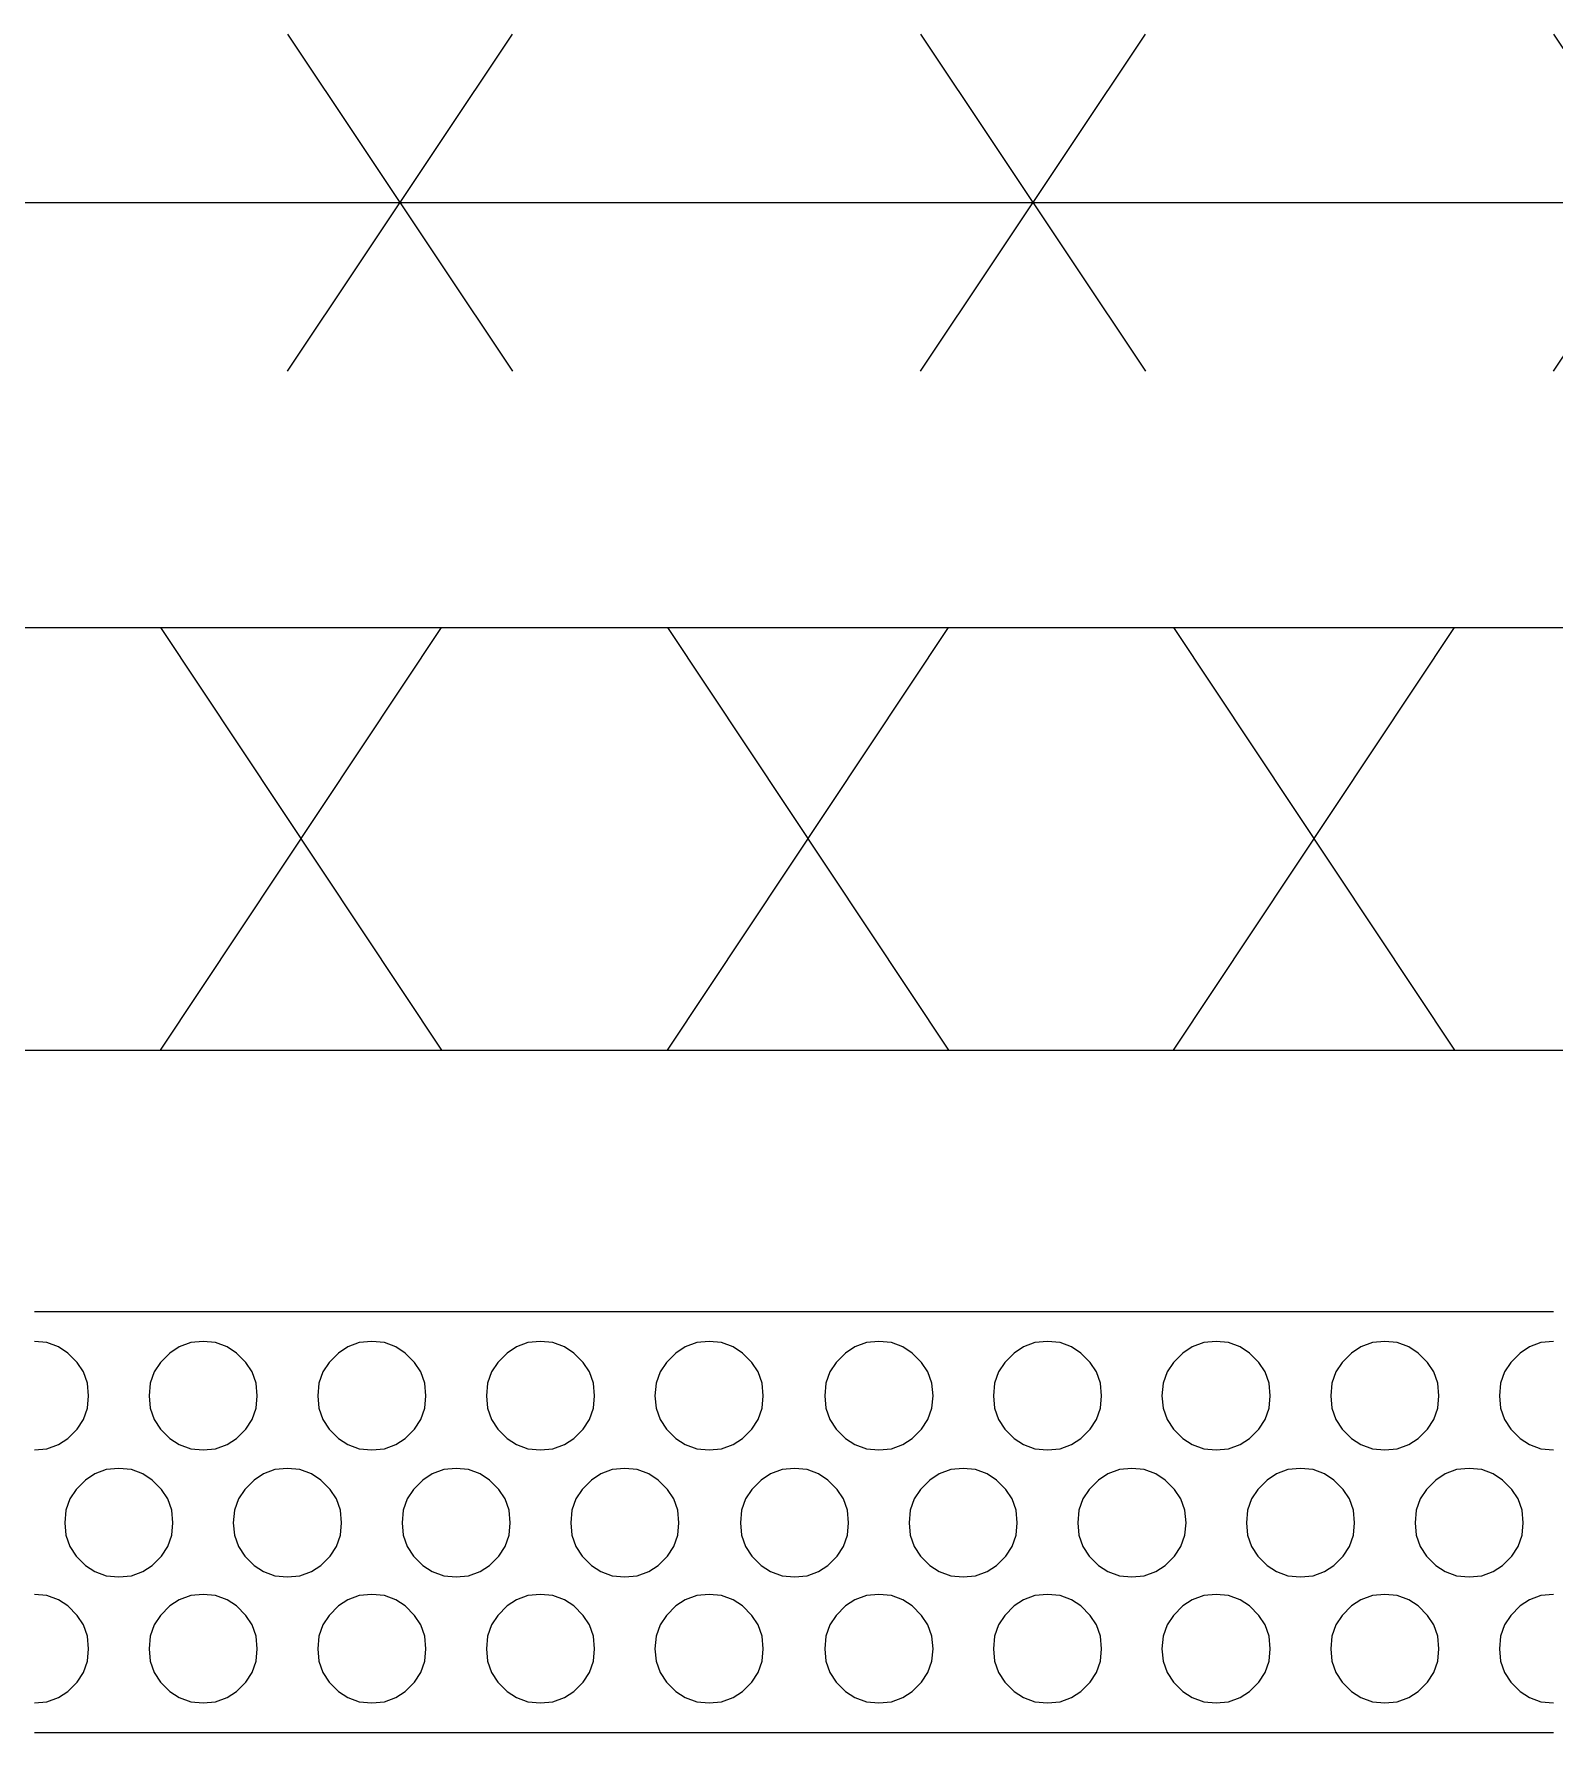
# Model space of a CAD drawing. Header units: inches. Extents: x 47316 to 59086, y 3141 to 11743.
# Drawn here: x 50331.76 to 50349.8, y 10110.04 to 10130.2 of the extents above; entities that cross this region are included whole.
import ezdxf

# ---------------------------------------------------------------- set-up
doc = ezdxf.new("R2010")
doc.units = ezdxf.units.IN
doc.header["$MEASUREMENT"] = 0

msp = doc.modelspace()

# ---------------------------------------------------------------- linework, layer by layer
at = {"color": 0, "lineweight": 15}
for p, q in [((50334.771, 10126.2), (50337.439, 10130.202)), ((50334.771, 10130.202), (50337.439, 10126.2)), ((50342.281, 10126.2), (50344.95, 10130.202)), ((50342.281, 10130.202), (50344.95, 10126.2)), ((50349.792, 10126.2), (50352.461, 10130.202)), ((50349.792, 10130.202), (50352.461, 10126.2)), ((50328.013, 10128.201), (50335.524, 10128.201)), ((50335.524, 10128.201), (50343.035, 10128.201)), ((50343.035, 10128.201), (50350.546, 10128.201)), ((50329.755, 10123.161), (50331.769, 10123.161)), ((50331.769, 10123.161), (50333.77, 10123.161)), ((50333.264, 10118.146), (50336.599, 10123.161)), ((50333.264, 10123.161), (50336.599, 10118.146)), ((50333.77, 10123.161), (50335.771, 10123.161)), ((50335.771, 10123.161), (50337.773, 10123.161)), ((50337.773, 10123.161), (50339.774, 10123.161)), ((50339.28, 10118.146), (50342.615, 10123.161)), ((50339.28, 10123.161), (50342.615, 10118.146)), ((50339.774, 10123.161), (50341.775, 10123.161)), ((50341.775, 10123.161), (50343.789, 10123.161)), ((50343.789, 10123.161), (50345.79, 10123.161)), ((50345.283, 10118.146), (50348.619, 10123.161)), ((50345.283, 10123.161), (50348.619, 10118.146)), ((50345.79, 10123.161), (50347.791, 10123.161)), ((50347.791, 10123.161), (50349.792, 10123.161)), ((50349.792, 10123.161), (50351.794, 10123.161)), ((50329.755, 10118.146), (50331.769, 10118.146)), ((50331.769, 10118.146), (50333.77, 10118.146)), ((50333.77, 10118.146), (50335.771, 10118.146)), ((50335.771, 10118.146), (50337.773, 10118.146)), ((50337.773, 10118.146), (50339.774, 10118.146)), ((50339.774, 10118.146), (50341.775, 10118.146)), ((50341.775, 10118.146), (50343.789, 10118.146)), ((50343.789, 10118.146), (50345.79, 10118.146)), ((50345.79, 10118.146), (50347.791, 10118.146)), ((50347.791, 10118.146), (50349.792, 10118.146)), ((50349.792, 10118.146), (50351.794, 10118.146)), ((50331.769, 10115.045), (50332.769, 10115.045)), ((50332.769, 10115.045), (50333.77, 10115.045)), ((50333.77, 10115.045), (50334.771, 10115.045)), ((50334.771, 10115.045), (50335.771, 10115.045)), ((50335.771, 10115.045), (50336.772, 10115.045)), ((50336.772, 10115.045), (50337.773, 10115.045)), ((50337.773, 10115.045), (50338.773, 10115.045)), ((50338.773, 10115.045), (50339.774, 10115.045)), ((50339.774, 10115.045), (50340.787, 10115.045)), ((50340.787, 10115.045), (50341.787, 10115.045)), ((50341.787, 10115.045), (50342.788, 10115.045)), ((50342.788, 10115.045), (50343.789, 10115.045)), ((50343.789, 10115.045), (50344.789, 10115.045)), ((50344.789, 10115.045), (50345.79, 10115.045)), ((50345.79, 10115.045), (50346.79, 10115.045)), ((50346.79, 10115.045), (50347.791, 10115.045)), ((50347.791, 10115.045), (50348.792, 10115.045)), ((50348.792, 10115.045), (50349.792, 10115.045)), ((50331.917, 10114.674), (50331.769, 10114.687)), ((50332.053, 10114.625), (50331.917, 10114.674)), ((50332.164, 10114.551), (50332.053, 10114.625)), ((50333.486, 10114.625), (50333.375, 10114.551)), ((50333.622, 10114.674), (50333.486, 10114.625)), ((50333.77, 10114.687), (50333.622, 10114.674)), ((50333.918, 10114.674), (50333.77, 10114.687)), ((50334.054, 10114.625), (50333.918, 10114.674)), ((50334.165, 10114.551), (50334.054, 10114.625)), ((50335.487, 10114.625), (50335.376, 10114.551)), ((50335.623, 10114.674), (50335.487, 10114.625)), ((50335.771, 10114.687), (50335.623, 10114.674)), ((50335.92, 10114.674), (50335.771, 10114.687)), ((50336.055, 10114.625), (50335.92, 10114.674)), ((50336.167, 10114.551), (50336.055, 10114.625)), ((50337.488, 10114.625), (50337.377, 10114.551)), ((50337.624, 10114.674), (50337.488, 10114.625)), ((50337.773, 10114.687), (50337.624, 10114.674)), ((50337.921, 10114.674), (50337.773, 10114.687)), ((50338.057, 10114.625), (50337.921, 10114.674)), ((50338.168, 10114.551), (50338.057, 10114.625)), ((50339.49, 10114.625), (50339.378, 10114.551)), ((50339.626, 10114.674), (50339.49, 10114.625)), ((50339.774, 10114.687), (50339.626, 10114.674)), ((50339.922, 10114.674), (50339.774, 10114.687)), ((50340.058, 10114.625), (50339.922, 10114.674)), ((50340.169, 10114.551), (50340.058, 10114.625)), ((50341.503, 10114.625), (50341.392, 10114.551)), ((50341.639, 10114.674), (50341.503, 10114.625)), ((50341.787, 10114.687), (50341.639, 10114.674)), ((50341.936, 10114.674), (50341.787, 10114.687)), ((50342.071, 10114.625), (50341.936, 10114.674)), ((50342.183, 10114.551), (50342.071, 10114.625)), ((50343.504, 10114.625), (50343.393, 10114.551)), ((50343.64, 10114.674), (50343.504, 10114.625)), ((50343.789, 10114.687), (50343.64, 10114.674)), ((50343.937, 10114.674), (50343.789, 10114.687)), ((50344.073, 10114.625), (50343.937, 10114.674)), ((50344.184, 10114.551), (50344.073, 10114.625)), ((50345.506, 10114.625), (50345.395, 10114.551)), ((50345.642, 10114.674), (50345.506, 10114.625)), ((50345.79, 10114.687), (50345.642, 10114.674)), ((50345.938, 10114.674), (50345.79, 10114.687)), ((50346.074, 10114.625), (50345.938, 10114.674)), ((50346.185, 10114.551), (50346.074, 10114.625)), ((50347.507, 10114.625), (50347.396, 10114.551)), ((50347.643, 10114.674), (50347.507, 10114.625)), ((50347.791, 10114.687), (50347.643, 10114.674)), ((50347.939, 10114.674), (50347.791, 10114.687)), ((50348.075, 10114.625), (50347.939, 10114.674)), ((50348.186, 10114.551), (50348.075, 10114.625)), ((50349.508, 10114.625), (50349.397, 10114.551)), ((50349.644, 10114.674), (50349.508, 10114.625)), ((50349.792, 10114.687), (50349.644, 10114.674)), ((50332.275, 10114.44), (50332.164, 10114.551)), ((50332.349, 10114.328), (50332.275, 10114.44)), ((50333.264, 10114.44), (50333.189, 10114.328)), ((50333.375, 10114.551), (50333.264, 10114.44)), ((50334.277, 10114.44), (50334.165, 10114.551)), ((50334.351, 10114.328), (50334.277, 10114.44)), ((50335.265, 10114.44), (50335.191, 10114.328)), ((50335.376, 10114.551), (50335.265, 10114.44)), ((50336.278, 10114.44), (50336.167, 10114.551)), ((50336.352, 10114.328), (50336.278, 10114.44)), ((50337.266, 10114.44), (50337.192, 10114.328)), ((50337.377, 10114.551), (50337.266, 10114.44)), ((50338.279, 10114.44), (50338.168, 10114.551)), ((50338.353, 10114.328), (50338.279, 10114.44)), ((50339.267, 10114.44), (50339.193, 10114.328)), ((50339.378, 10114.551), (50339.267, 10114.44)), ((50340.28, 10114.44), (50340.169, 10114.551)), ((50340.354, 10114.328), (50340.28, 10114.44)), ((50341.281, 10114.44), (50341.207, 10114.328)), ((50341.392, 10114.551), (50341.281, 10114.44)), ((50342.294, 10114.44), (50342.183, 10114.551)), ((50342.368, 10114.328), (50342.294, 10114.44)), ((50343.282, 10114.44), (50343.208, 10114.328)), ((50343.393, 10114.551), (50343.282, 10114.44)), ((50344.295, 10114.44), (50344.184, 10114.551)), ((50344.369, 10114.328), (50344.295, 10114.44)), ((50345.283, 10114.44), (50345.209, 10114.328)), ((50345.395, 10114.551), (50345.283, 10114.44)), ((50346.296, 10114.44), (50346.185, 10114.551)), ((50346.37, 10114.328), (50346.296, 10114.44)), ((50347.285, 10114.44), (50347.21, 10114.328)), ((50347.396, 10114.551), (50347.285, 10114.44)), ((50348.298, 10114.44), (50348.186, 10114.551)), ((50348.372, 10114.328), (50348.298, 10114.44)), ((50349.286, 10114.44), (50349.212, 10114.328)), ((50349.397, 10114.551), (50349.286, 10114.44)), ((50332.399, 10114.192), (50332.349, 10114.328)), ((50332.411, 10114.044), (50332.399, 10114.192)), ((50333.14, 10114.192), (50333.128, 10114.044)), ((50333.189, 10114.328), (50333.14, 10114.192)), ((50334.4, 10114.192), (50334.351, 10114.328)), ((50334.412, 10114.044), (50334.4, 10114.192)), ((50335.141, 10114.192), (50335.129, 10114.044)), ((50335.191, 10114.328), (50335.141, 10114.192)), ((50336.401, 10114.192), (50336.352, 10114.328)), ((50336.414, 10114.044), (50336.401, 10114.192)), ((50337.143, 10114.192), (50337.13, 10114.044)), ((50337.192, 10114.328), (50337.143, 10114.192)), ((50338.403, 10114.192), (50338.353, 10114.328)), ((50338.415, 10114.044), (50338.403, 10114.192)), ((50339.144, 10114.192), (50339.131, 10114.044)), ((50339.193, 10114.328), (50339.144, 10114.192)), ((50340.404, 10114.192), (50340.354, 10114.328)), ((50340.416, 10114.044), (50340.404, 10114.192)), ((50341.157, 10114.192), (50341.145, 10114.044)), ((50341.207, 10114.328), (50341.157, 10114.192)), ((50342.417, 10114.192), (50342.368, 10114.328)), ((50342.43, 10114.044), (50342.417, 10114.192)), ((50343.159, 10114.192), (50343.146, 10114.044)), ((50343.208, 10114.328), (50343.159, 10114.192)), ((50344.419, 10114.192), (50344.369, 10114.328)), ((50344.431, 10114.044), (50344.419, 10114.192)), ((50345.16, 10114.192), (50345.147, 10114.044)), ((50345.209, 10114.328), (50345.16, 10114.192)), ((50346.42, 10114.192), (50346.37, 10114.328)), ((50346.432, 10114.044), (50346.42, 10114.192)), ((50347.161, 10114.192), (50347.149, 10114.044)), ((50347.21, 10114.328), (50347.161, 10114.192)), ((50348.421, 10114.192), (50348.372, 10114.328)), ((50348.433, 10114.044), (50348.421, 10114.192)), ((50349.162, 10114.192), (50349.15, 10114.044)), ((50349.212, 10114.328), (50349.162, 10114.192)), ((50332.399, 10113.896), (50332.411, 10114.044)), ((50333.128, 10114.044), (50333.14, 10113.896)), ((50334.4, 10113.896), (50334.412, 10114.044)), ((50335.129, 10114.044), (50335.141, 10113.896)), ((50336.401, 10113.896), (50336.414, 10114.044)), ((50337.13, 10114.044), (50337.143, 10113.896)), ((50338.403, 10113.896), (50338.415, 10114.044)), ((50339.131, 10114.044), (50339.144, 10113.896)), ((50340.404, 10113.896), (50340.416, 10114.044)), ((50341.145, 10114.044), (50341.157, 10113.896)), ((50342.417, 10113.896), (50342.43, 10114.044)), ((50343.146, 10114.044), (50343.159, 10113.896)), ((50344.419, 10113.896), (50344.431, 10114.044)), ((50345.147, 10114.044), (50345.16, 10113.896)), ((50346.42, 10113.896), (50346.432, 10114.044)), ((50347.149, 10114.044), (50347.161, 10113.896)), ((50348.421, 10113.896), (50348.433, 10114.044)), ((50349.15, 10114.044), (50349.162, 10113.896)), ((50332.275, 10113.649), (50332.349, 10113.76)), ((50332.349, 10113.76), (50332.399, 10113.896)), ((50333.14, 10113.896), (50333.189, 10113.76)), ((50333.189, 10113.76), (50333.264, 10113.649)), ((50334.277, 10113.649), (50334.351, 10113.76)), ((50334.351, 10113.76), (50334.4, 10113.896)), ((50335.141, 10113.896), (50335.191, 10113.76)), ((50335.191, 10113.76), (50335.265, 10113.649)), ((50336.278, 10113.649), (50336.352, 10113.76)), ((50336.352, 10113.76), (50336.401, 10113.896)), ((50337.143, 10113.896), (50337.192, 10113.76)), ((50337.192, 10113.76), (50337.266, 10113.649)), ((50338.279, 10113.649), (50338.353, 10113.76)), ((50338.353, 10113.76), (50338.403, 10113.896)), ((50339.144, 10113.896), (50339.193, 10113.76)), ((50339.193, 10113.76), (50339.267, 10113.649)), ((50340.28, 10113.649), (50340.354, 10113.76)), ((50340.354, 10113.76), (50340.404, 10113.896)), ((50341.157, 10113.896), (50341.207, 10113.76)), ((50341.207, 10113.76), (50341.281, 10113.649)), ((50342.294, 10113.649), (50342.368, 10113.76)), ((50342.368, 10113.76), (50342.417, 10113.896)), ((50343.159, 10113.896), (50343.208, 10113.76)), ((50343.208, 10113.76), (50343.282, 10113.649)), ((50344.295, 10113.649), (50344.369, 10113.76)), ((50344.369, 10113.76), (50344.419, 10113.896)), ((50345.16, 10113.896), (50345.209, 10113.76)), ((50345.209, 10113.76), (50345.283, 10113.649)), ((50346.296, 10113.649), (50346.37, 10113.76)), ((50346.37, 10113.76), (50346.42, 10113.896)), ((50347.161, 10113.896), (50347.21, 10113.76)), ((50347.21, 10113.76), (50347.285, 10113.649)), ((50348.298, 10113.649), (50348.372, 10113.76)), ((50348.372, 10113.76), (50348.421, 10113.896)), ((50349.162, 10113.896), (50349.212, 10113.76)), ((50349.212, 10113.76), (50349.286, 10113.649)), ((50332.164, 10113.538), (50332.275, 10113.649)), ((50333.264, 10113.649), (50333.375, 10113.538)), ((50334.165, 10113.538), (50334.277, 10113.649)), ((50335.265, 10113.649), (50335.376, 10113.538)), ((50336.167, 10113.538), (50336.278, 10113.649)), ((50337.266, 10113.649), (50337.377, 10113.538)), ((50338.168, 10113.538), (50338.279, 10113.649)), ((50339.267, 10113.649), (50339.378, 10113.538)), ((50340.169, 10113.538), (50340.28, 10113.649)), ((50341.281, 10113.649), (50341.392, 10113.538)), ((50342.183, 10113.538), (50342.294, 10113.649)), ((50343.282, 10113.649), (50343.393, 10113.538)), ((50344.184, 10113.538), (50344.295, 10113.649)), ((50345.283, 10113.649), (50345.395, 10113.538)), ((50346.185, 10113.538), (50346.296, 10113.649)), ((50347.285, 10113.649), (50347.396, 10113.538)), ((50348.186, 10113.538), (50348.298, 10113.649)), ((50349.286, 10113.649), (50349.397, 10113.538)), ((50331.769, 10113.402), (50331.917, 10113.414)), ((50331.917, 10113.414), (50332.053, 10113.464)), ((50332.053, 10113.464), (50332.164, 10113.538)), ((50333.375, 10113.538), (50333.486, 10113.464)), ((50333.486, 10113.464), (50333.622, 10113.414)), ((50333.622, 10113.414), (50333.77, 10113.402)), ((50333.77, 10113.402), (50333.918, 10113.414)), ((50333.918, 10113.414), (50334.054, 10113.464)), ((50334.054, 10113.464), (50334.165, 10113.538)), ((50335.376, 10113.538), (50335.487, 10113.464)), ((50335.487, 10113.464), (50335.623, 10113.414)), ((50335.623, 10113.414), (50335.771, 10113.402)), ((50335.771, 10113.402), (50335.92, 10113.414)), ((50335.92, 10113.414), (50336.055, 10113.464)), ((50336.055, 10113.464), (50336.167, 10113.538)), ((50337.377, 10113.538), (50337.488, 10113.464)), ((50337.488, 10113.464), (50337.624, 10113.414)), ((50337.624, 10113.414), (50337.773, 10113.402)), ((50337.773, 10113.402), (50337.921, 10113.414)), ((50337.921, 10113.414), (50338.057, 10113.464)), ((50338.057, 10113.464), (50338.168, 10113.538)), ((50339.378, 10113.538), (50339.49, 10113.464)), ((50339.49, 10113.464), (50339.626, 10113.414)), ((50339.626, 10113.414), (50339.774, 10113.402)), ((50339.774, 10113.402), (50339.922, 10113.414)), ((50339.922, 10113.414), (50340.058, 10113.464)), ((50340.058, 10113.464), (50340.169, 10113.538)), ((50341.392, 10113.538), (50341.503, 10113.464)), ((50341.503, 10113.464), (50341.639, 10113.414)), ((50341.639, 10113.414), (50341.787, 10113.402)), ((50341.787, 10113.402), (50341.936, 10113.414)), ((50341.936, 10113.414), (50342.071, 10113.464)), ((50342.071, 10113.464), (50342.183, 10113.538)), ((50343.393, 10113.538), (50343.504, 10113.464)), ((50343.504, 10113.464), (50343.64, 10113.414)), ((50343.64, 10113.414), (50343.789, 10113.402)), ((50343.789, 10113.402), (50343.937, 10113.414)), ((50343.937, 10113.414), (50344.073, 10113.464)), ((50344.073, 10113.464), (50344.184, 10113.538)), ((50345.395, 10113.538), (50345.506, 10113.464)), ((50345.506, 10113.464), (50345.642, 10113.414)), ((50345.642, 10113.414), (50345.79, 10113.402)), ((50345.79, 10113.402), (50345.938, 10113.414)), ((50345.938, 10113.414), (50346.074, 10113.464)), ((50346.074, 10113.464), (50346.185, 10113.538)), ((50347.396, 10113.538), (50347.507, 10113.464)), ((50347.507, 10113.464), (50347.643, 10113.414)), ((50347.643, 10113.414), (50347.791, 10113.402)), ((50347.791, 10113.402), (50347.939, 10113.414)), ((50347.939, 10113.414), (50348.075, 10113.464)), ((50348.075, 10113.464), (50348.186, 10113.538)), ((50349.397, 10113.538), (50349.508, 10113.464)), ((50349.508, 10113.464), (50349.644, 10113.414)), ((50349.644, 10113.414), (50349.792, 10113.402)), ((50332.621, 10113.167), (50332.485, 10113.118)), ((50332.769, 10113.179), (50332.621, 10113.167)), ((50332.918, 10113.167), (50332.769, 10113.179)), ((50333.054, 10113.118), (50332.918, 10113.167)), ((50334.622, 10113.167), (50334.487, 10113.118)), ((50334.771, 10113.179), (50334.622, 10113.167)), ((50334.919, 10113.167), (50334.771, 10113.179)), ((50335.055, 10113.118), (50334.919, 10113.167)), ((50336.624, 10113.167), (50336.488, 10113.118)), ((50336.772, 10113.179), (50336.624, 10113.167)), ((50336.92, 10113.167), (50336.772, 10113.179)), ((50337.056, 10113.118), (50336.92, 10113.167)), ((50338.625, 10113.167), (50338.489, 10113.118)), ((50338.773, 10113.179), (50338.625, 10113.167)), ((50338.921, 10113.167), (50338.773, 10113.179)), ((50339.057, 10113.118), (50338.921, 10113.167)), ((50340.639, 10113.167), (50340.503, 10113.118)), ((50340.787, 10113.179), (50340.639, 10113.167)), ((50340.935, 10113.167), (50340.787, 10113.179)), ((50341.071, 10113.118), (50340.935, 10113.167)), ((50342.64, 10113.167), (50342.504, 10113.118)), ((50342.788, 10113.179), (50342.64, 10113.167)), ((50342.936, 10113.167), (50342.788, 10113.179)), ((50343.072, 10113.118), (50342.936, 10113.167)), ((50344.641, 10113.167), (50344.505, 10113.118)), ((50344.789, 10113.179), (50344.641, 10113.167)), ((50344.937, 10113.167), (50344.789, 10113.179)), ((50345.073, 10113.118), (50344.937, 10113.167)), ((50346.642, 10113.167), (50346.506, 10113.118)), ((50346.79, 10113.179), (50346.642, 10113.167)), ((50346.939, 10113.167), (50346.79, 10113.179)), ((50347.075, 10113.118), (50346.939, 10113.167)), ((50348.643, 10113.167), (50348.508, 10113.118)), ((50348.792, 10113.179), (50348.643, 10113.167)), ((50348.94, 10113.167), (50348.792, 10113.179)), ((50349.076, 10113.118), (50348.94, 10113.167)), ((50332.374, 10113.044), (50332.263, 10112.932)), ((50332.485, 10113.118), (50332.374, 10113.044)), ((50333.165, 10113.044), (50333.054, 10113.118)), ((50333.276, 10112.932), (50333.165, 10113.044)), ((50334.375, 10113.044), (50334.264, 10112.932)), ((50334.487, 10113.118), (50334.375, 10113.044)), ((50335.166, 10113.044), (50335.055, 10113.118)), ((50335.277, 10112.932), (50335.166, 10113.044)), ((50336.377, 10113.044), (50336.265, 10112.932)), ((50336.488, 10113.118), (50336.377, 10113.044)), ((50337.167, 10113.044), (50337.056, 10113.118)), ((50337.278, 10112.932), (50337.167, 10113.044)), ((50338.378, 10113.044), (50338.267, 10112.932)), ((50338.489, 10113.118), (50338.378, 10113.044)), ((50339.168, 10113.044), (50339.057, 10113.118)), ((50339.28, 10112.932), (50339.168, 10113.044)), ((50340.391, 10113.044), (50340.28, 10112.932)), ((50340.503, 10113.118), (50340.391, 10113.044)), ((50341.182, 10113.044), (50341.071, 10113.118)), ((50341.293, 10112.932), (50341.182, 10113.044)), ((50342.393, 10113.044), (50342.281, 10112.932)), ((50342.504, 10113.118), (50342.393, 10113.044)), ((50343.183, 10113.044), (50343.072, 10113.118)), ((50343.294, 10112.932), (50343.183, 10113.044)), ((50344.394, 10113.044), (50344.283, 10112.932)), ((50344.505, 10113.118), (50344.394, 10113.044)), ((50345.185, 10113.044), (50345.073, 10113.118)), ((50345.296, 10112.932), (50345.185, 10113.044)), ((50346.395, 10113.044), (50346.284, 10112.932)), ((50346.506, 10113.118), (50346.395, 10113.044)), ((50347.186, 10113.044), (50347.075, 10113.118)), ((50347.297, 10112.932), (50347.186, 10113.044)), ((50348.396, 10113.044), (50348.285, 10112.932)), ((50348.508, 10113.118), (50348.396, 10113.044)), ((50349.187, 10113.044), (50349.076, 10113.118)), ((50349.298, 10112.932), (50349.187, 10113.044)), ((50332.189, 10112.821), (50332.139, 10112.685)), ((50332.263, 10112.932), (50332.189, 10112.821)), ((50333.35, 10112.821), (50333.276, 10112.932)), ((50333.399, 10112.685), (50333.35, 10112.821)), ((50334.19, 10112.821), (50334.141, 10112.685)), ((50334.264, 10112.932), (50334.19, 10112.821)), ((50335.351, 10112.821), (50335.277, 10112.932)), ((50335.401, 10112.685), (50335.351, 10112.821)), ((50336.191, 10112.821), (50336.142, 10112.685)), ((50336.265, 10112.932), (50336.191, 10112.821)), ((50337.353, 10112.821), (50337.278, 10112.932)), ((50337.402, 10112.685), (50337.353, 10112.821)), ((50338.193, 10112.821), (50338.143, 10112.685)), ((50338.267, 10112.932), (50338.193, 10112.821)), ((50339.354, 10112.821), (50339.28, 10112.932)), ((50339.403, 10112.685), (50339.354, 10112.821)), ((50340.206, 10112.821), (50340.157, 10112.685)), ((50340.28, 10112.932), (50340.206, 10112.821)), ((50341.367, 10112.821), (50341.293, 10112.932)), ((50341.417, 10112.685), (50341.367, 10112.821)), ((50342.207, 10112.821), (50342.158, 10112.685)), ((50342.281, 10112.932), (50342.207, 10112.821)), ((50343.369, 10112.821), (50343.294, 10112.932)), ((50343.418, 10112.685), (50343.369, 10112.821)), ((50344.209, 10112.821), (50344.159, 10112.685)), ((50344.283, 10112.932), (50344.209, 10112.821)), ((50345.37, 10112.821), (50345.296, 10112.932)), ((50345.419, 10112.685), (50345.37, 10112.821)), ((50346.21, 10112.821), (50346.16, 10112.685)), ((50346.284, 10112.932), (50346.21, 10112.821)), ((50347.371, 10112.821), (50347.297, 10112.932)), ((50347.42, 10112.685), (50347.371, 10112.821)), ((50348.211, 10112.821), (50348.162, 10112.685)), ((50348.285, 10112.932), (50348.211, 10112.821)), ((50349.372, 10112.821), (50349.298, 10112.932)), ((50349.422, 10112.685), (50349.372, 10112.821)), ((50332.139, 10112.685), (50332.127, 10112.537)), ((50333.412, 10112.537), (50333.399, 10112.685)), ((50334.141, 10112.685), (50334.128, 10112.537)), ((50335.413, 10112.537), (50335.401, 10112.685)), ((50336.142, 10112.685), (50336.13, 10112.537)), ((50337.414, 10112.537), (50337.402, 10112.685)), ((50338.143, 10112.685), (50338.131, 10112.537)), ((50339.416, 10112.537), (50339.403, 10112.685)), ((50340.157, 10112.685), (50340.144, 10112.537)), ((50341.429, 10112.537), (50341.417, 10112.685)), ((50342.158, 10112.685), (50342.146, 10112.537)), ((50343.43, 10112.537), (50343.418, 10112.685)), ((50344.159, 10112.685), (50344.147, 10112.537)), ((50345.432, 10112.537), (50345.419, 10112.685)), ((50346.16, 10112.685), (50346.148, 10112.537)), ((50347.433, 10112.537), (50347.42, 10112.685)), ((50348.162, 10112.685), (50348.149, 10112.537)), ((50349.434, 10112.537), (50349.422, 10112.685)), ((50332.127, 10112.537), (50332.139, 10112.389)), ((50332.139, 10112.389), (50332.189, 10112.253)), ((50333.35, 10112.253), (50333.399, 10112.389)), ((50333.399, 10112.389), (50333.412, 10112.537)), ((50334.128, 10112.537), (50334.141, 10112.389)), ((50334.141, 10112.389), (50334.19, 10112.253)), ((50335.351, 10112.253), (50335.401, 10112.389)), ((50335.401, 10112.389), (50335.413, 10112.537)), ((50336.13, 10112.537), (50336.142, 10112.389)), ((50336.142, 10112.389), (50336.191, 10112.253)), ((50337.353, 10112.253), (50337.402, 10112.389)), ((50337.402, 10112.389), (50337.414, 10112.537)), ((50338.131, 10112.537), (50338.143, 10112.389)), ((50338.143, 10112.389), (50338.193, 10112.253)), ((50339.354, 10112.253), (50339.403, 10112.389)), ((50339.403, 10112.389), (50339.416, 10112.537)), ((50340.144, 10112.537), (50340.157, 10112.389)), ((50340.157, 10112.389), (50340.206, 10112.253)), ((50341.367, 10112.253), (50341.417, 10112.389)), ((50341.417, 10112.389), (50341.429, 10112.537)), ((50342.146, 10112.537), (50342.158, 10112.389)), ((50342.158, 10112.389), (50342.207, 10112.253)), ((50343.369, 10112.253), (50343.418, 10112.389)), ((50343.418, 10112.389), (50343.43, 10112.537)), ((50344.147, 10112.537), (50344.159, 10112.389)), ((50344.159, 10112.389), (50344.209, 10112.253)), ((50345.37, 10112.253), (50345.419, 10112.389)), ((50345.419, 10112.389), (50345.432, 10112.537)), ((50346.148, 10112.537), (50346.16, 10112.389)), ((50346.16, 10112.389), (50346.21, 10112.253)), ((50347.371, 10112.253), (50347.42, 10112.389)), ((50347.42, 10112.389), (50347.433, 10112.537)), ((50348.149, 10112.537), (50348.162, 10112.389)), ((50348.162, 10112.389), (50348.211, 10112.253)), ((50349.372, 10112.253), (50349.422, 10112.389)), ((50349.422, 10112.389), (50349.434, 10112.537)), ((50332.189, 10112.253), (50332.263, 10112.142)), ((50332.263, 10112.142), (50332.374, 10112.031)), ((50333.165, 10112.031), (50333.276, 10112.142)), ((50333.276, 10112.142), (50333.35, 10112.253)), ((50334.19, 10112.253), (50334.264, 10112.142)), ((50334.264, 10112.142), (50334.375, 10112.031)), ((50335.166, 10112.031), (50335.277, 10112.142)), ((50335.277, 10112.142), (50335.351, 10112.253)), ((50336.191, 10112.253), (50336.265, 10112.142)), ((50336.265, 10112.142), (50336.377, 10112.031)), ((50337.167, 10112.031), (50337.278, 10112.142)), ((50337.278, 10112.142), (50337.353, 10112.253)), ((50338.193, 10112.253), (50338.267, 10112.142)), ((50338.267, 10112.142), (50338.378, 10112.031)), ((50339.168, 10112.031), (50339.28, 10112.142)), ((50339.28, 10112.142), (50339.354, 10112.253)), ((50340.206, 10112.253), (50340.28, 10112.142)), ((50340.28, 10112.142), (50340.391, 10112.031)), ((50341.182, 10112.031), (50341.293, 10112.142)), ((50341.293, 10112.142), (50341.367, 10112.253)), ((50342.207, 10112.253), (50342.281, 10112.142)), ((50342.281, 10112.142), (50342.393, 10112.031)), ((50343.183, 10112.031), (50343.294, 10112.142)), ((50343.294, 10112.142), (50343.369, 10112.253)), ((50344.209, 10112.253), (50344.283, 10112.142)), ((50344.283, 10112.142), (50344.394, 10112.031)), ((50345.185, 10112.031), (50345.296, 10112.142)), ((50345.296, 10112.142), (50345.37, 10112.253)), ((50346.21, 10112.253), (50346.284, 10112.142)), ((50346.284, 10112.142), (50346.395, 10112.031)), ((50347.186, 10112.031), (50347.297, 10112.142)), ((50347.297, 10112.142), (50347.371, 10112.253)), ((50348.211, 10112.253), (50348.285, 10112.142)), ((50348.285, 10112.142), (50348.396, 10112.031)), ((50349.187, 10112.031), (50349.298, 10112.142)), ((50349.298, 10112.142), (50349.372, 10112.253)), ((50332.374, 10112.031), (50332.485, 10111.957)), ((50332.485, 10111.957), (50332.621, 10111.907)), ((50332.918, 10111.907), (50333.054, 10111.957)), ((50333.054, 10111.957), (50333.165, 10112.031)), ((50334.375, 10112.031), (50334.487, 10111.957)), ((50334.487, 10111.957), (50334.622, 10111.907)), ((50334.919, 10111.907), (50335.055, 10111.957)), ((50335.055, 10111.957), (50335.166, 10112.031)), ((50336.377, 10112.031), (50336.488, 10111.957)), ((50336.488, 10111.957), (50336.624, 10111.907)), ((50336.92, 10111.907), (50337.056, 10111.957)), ((50337.056, 10111.957), (50337.167, 10112.031)), ((50338.378, 10112.031), (50338.489, 10111.957)), ((50338.489, 10111.957), (50338.625, 10111.907)), ((50338.921, 10111.907), (50339.057, 10111.957)), ((50339.057, 10111.957), (50339.168, 10112.031)), ((50340.391, 10112.031), (50340.503, 10111.957)), ((50340.503, 10111.957), (50340.639, 10111.907)), ((50340.935, 10111.907), (50341.071, 10111.957)), ((50341.071, 10111.957), (50341.182, 10112.031)), ((50342.393, 10112.031), (50342.504, 10111.957)), ((50342.504, 10111.957), (50342.64, 10111.907)), ((50342.936, 10111.907), (50343.072, 10111.957)), ((50343.072, 10111.957), (50343.183, 10112.031)), ((50344.394, 10112.031), (50344.505, 10111.957)), ((50344.505, 10111.957), (50344.641, 10111.907)), ((50344.937, 10111.907), (50345.073, 10111.957)), ((50345.073, 10111.957), (50345.185, 10112.031)), ((50346.395, 10112.031), (50346.506, 10111.957)), ((50346.506, 10111.957), (50346.642, 10111.907)), ((50346.939, 10111.907), (50347.075, 10111.957)), ((50347.075, 10111.957), (50347.186, 10112.031)), ((50348.396, 10112.031), (50348.508, 10111.957)), ((50348.508, 10111.957), (50348.643, 10111.907)), ((50348.94, 10111.907), (50349.076, 10111.957)), ((50349.076, 10111.957), (50349.187, 10112.031)), ((50332.621, 10111.907), (50332.769, 10111.895)), ((50332.769, 10111.895), (50332.918, 10111.907)), ((50334.622, 10111.907), (50334.771, 10111.895)), ((50334.771, 10111.895), (50334.919, 10111.907)), ((50336.624, 10111.907), (50336.772, 10111.895)), ((50336.772, 10111.895), (50336.92, 10111.907)), ((50338.625, 10111.907), (50338.773, 10111.895)), ((50338.773, 10111.895), (50338.921, 10111.907)), ((50340.639, 10111.907), (50340.787, 10111.895)), ((50340.787, 10111.895), (50340.935, 10111.907)), ((50342.64, 10111.907), (50342.788, 10111.895)), ((50342.788, 10111.895), (50342.936, 10111.907)), ((50344.641, 10111.907), (50344.789, 10111.895)), ((50344.789, 10111.895), (50344.937, 10111.907)), ((50346.642, 10111.907), (50346.79, 10111.895)), ((50346.79, 10111.895), (50346.939, 10111.907)), ((50348.643, 10111.907), (50348.792, 10111.895)), ((50348.792, 10111.895), (50348.94, 10111.907)), ((50331.917, 10111.672), (50331.769, 10111.685)), ((50332.053, 10111.623), (50331.917, 10111.672)), ((50332.164, 10111.549), (50332.053, 10111.623)), ((50332.275, 10111.438), (50332.164, 10111.549)), ((50333.375, 10111.549), (50333.264, 10111.438)), ((50333.486, 10111.623), (50333.375, 10111.549)), ((50333.622, 10111.672), (50333.486, 10111.623)), ((50333.77, 10111.685), (50333.622, 10111.672)), ((50333.918, 10111.672), (50333.77, 10111.685)), ((50334.054, 10111.623), (50333.918, 10111.672)), ((50334.165, 10111.549), (50334.054, 10111.623)), ((50334.277, 10111.438), (50334.165, 10111.549)), ((50335.376, 10111.549), (50335.265, 10111.438)), ((50335.487, 10111.623), (50335.376, 10111.549)), ((50335.623, 10111.672), (50335.487, 10111.623)), ((50335.771, 10111.685), (50335.623, 10111.672)), ((50335.92, 10111.672), (50335.771, 10111.685)), ((50336.055, 10111.623), (50335.92, 10111.672)), ((50336.167, 10111.549), (50336.055, 10111.623)), ((50336.278, 10111.438), (50336.167, 10111.549)), ((50337.377, 10111.549), (50337.266, 10111.438)), ((50337.488, 10111.623), (50337.377, 10111.549)), ((50337.624, 10111.672), (50337.488, 10111.623)), ((50337.773, 10111.685), (50337.624, 10111.672)), ((50337.921, 10111.672), (50337.773, 10111.685)), ((50338.057, 10111.623), (50337.921, 10111.672)), ((50338.168, 10111.549), (50338.057, 10111.623)), ((50338.279, 10111.438), (50338.168, 10111.549)), ((50339.378, 10111.549), (50339.267, 10111.438)), ((50339.49, 10111.623), (50339.378, 10111.549)), ((50339.626, 10111.672), (50339.49, 10111.623)), ((50339.774, 10111.685), (50339.626, 10111.672)), ((50339.922, 10111.672), (50339.774, 10111.685)), ((50340.058, 10111.623), (50339.922, 10111.672)), ((50340.169, 10111.549), (50340.058, 10111.623)), ((50340.28, 10111.438), (50340.169, 10111.549)), ((50341.392, 10111.549), (50341.281, 10111.438)), ((50341.503, 10111.623), (50341.392, 10111.549)), ((50341.639, 10111.672), (50341.503, 10111.623)), ((50341.787, 10111.685), (50341.639, 10111.672)), ((50341.936, 10111.672), (50341.787, 10111.685)), ((50342.071, 10111.623), (50341.936, 10111.672)), ((50342.183, 10111.549), (50342.071, 10111.623)), ((50342.294, 10111.438), (50342.183, 10111.549)), ((50343.393, 10111.549), (50343.282, 10111.438)), ((50343.504, 10111.623), (50343.393, 10111.549)), ((50343.64, 10111.672), (50343.504, 10111.623)), ((50343.789, 10111.685), (50343.64, 10111.672)), ((50343.937, 10111.672), (50343.789, 10111.685)), ((50344.073, 10111.623), (50343.937, 10111.672)), ((50344.184, 10111.549), (50344.073, 10111.623)), ((50344.295, 10111.438), (50344.184, 10111.549)), ((50345.395, 10111.549), (50345.283, 10111.438)), ((50345.506, 10111.623), (50345.395, 10111.549)), ((50345.642, 10111.672), (50345.506, 10111.623)), ((50345.79, 10111.685), (50345.642, 10111.672)), ((50345.938, 10111.672), (50345.79, 10111.685)), ((50346.074, 10111.623), (50345.938, 10111.672)), ((50346.185, 10111.549), (50346.074, 10111.623)), ((50346.296, 10111.438), (50346.185, 10111.549)), ((50347.396, 10111.549), (50347.285, 10111.438)), ((50347.507, 10111.623), (50347.396, 10111.549)), ((50347.643, 10111.672), (50347.507, 10111.623)), ((50347.791, 10111.685), (50347.643, 10111.672)), ((50347.939, 10111.672), (50347.791, 10111.685)), ((50348.075, 10111.623), (50347.939, 10111.672)), ((50348.186, 10111.549), (50348.075, 10111.623)), ((50348.298, 10111.438), (50348.186, 10111.549)), ((50349.397, 10111.549), (50349.286, 10111.438)), ((50349.508, 10111.623), (50349.397, 10111.549)), ((50349.644, 10111.672), (50349.508, 10111.623)), ((50349.792, 10111.685), (50349.644, 10111.672)), ((50332.349, 10111.326), (50332.275, 10111.438)), ((50333.264, 10111.438), (50333.189, 10111.326)), ((50334.351, 10111.326), (50334.277, 10111.438)), ((50335.265, 10111.438), (50335.191, 10111.326)), ((50336.352, 10111.326), (50336.278, 10111.438)), ((50337.266, 10111.438), (50337.192, 10111.326)), ((50338.353, 10111.326), (50338.279, 10111.438)), ((50339.267, 10111.438), (50339.193, 10111.326)), ((50340.354, 10111.326), (50340.28, 10111.438)), ((50341.281, 10111.438), (50341.207, 10111.326)), ((50342.368, 10111.326), (50342.294, 10111.438)), ((50343.282, 10111.438), (50343.208, 10111.326)), ((50344.369, 10111.326), (50344.295, 10111.438)), ((50345.283, 10111.438), (50345.209, 10111.326)), ((50346.37, 10111.326), (50346.296, 10111.438)), ((50347.285, 10111.438), (50347.21, 10111.326)), ((50348.372, 10111.326), (50348.298, 10111.438)), ((50349.286, 10111.438), (50349.212, 10111.326)), ((50332.399, 10111.191), (50332.349, 10111.326)), ((50332.411, 10111.042), (50332.399, 10111.191)), ((50333.14, 10111.191), (50333.128, 10111.042)), ((50333.189, 10111.326), (50333.14, 10111.191)), ((50334.4, 10111.191), (50334.351, 10111.326)), ((50334.412, 10111.042), (50334.4, 10111.191)), ((50335.141, 10111.191), (50335.129, 10111.042)), ((50335.191, 10111.326), (50335.141, 10111.191)), ((50336.401, 10111.191), (50336.352, 10111.326)), ((50336.414, 10111.042), (50336.401, 10111.191)), ((50337.143, 10111.191), (50337.13, 10111.042)), ((50337.192, 10111.326), (50337.143, 10111.191)), ((50338.403, 10111.191), (50338.353, 10111.326)), ((50338.415, 10111.042), (50338.403, 10111.191)), ((50339.144, 10111.191), (50339.131, 10111.042)), ((50339.193, 10111.326), (50339.144, 10111.191)), ((50340.404, 10111.191), (50340.354, 10111.326)), ((50340.416, 10111.042), (50340.404, 10111.191)), ((50341.157, 10111.191), (50341.145, 10111.042)), ((50341.207, 10111.326), (50341.157, 10111.191)), ((50342.417, 10111.191), (50342.368, 10111.326)), ((50342.43, 10111.042), (50342.417, 10111.191)), ((50343.159, 10111.191), (50343.146, 10111.042)), ((50343.208, 10111.326), (50343.159, 10111.191)), ((50344.419, 10111.191), (50344.369, 10111.326)), ((50344.431, 10111.042), (50344.419, 10111.191)), ((50345.16, 10111.191), (50345.147, 10111.042)), ((50345.209, 10111.326), (50345.16, 10111.191)), ((50346.42, 10111.191), (50346.37, 10111.326)), ((50346.432, 10111.042), (50346.42, 10111.191)), ((50347.161, 10111.191), (50347.149, 10111.042)), ((50347.21, 10111.326), (50347.161, 10111.191)), ((50348.421, 10111.191), (50348.372, 10111.326)), ((50348.433, 10111.042), (50348.421, 10111.191)), ((50349.162, 10111.191), (50349.15, 10111.042)), ((50349.212, 10111.326), (50349.162, 10111.191)), ((50332.399, 10110.894), (50332.411, 10111.042)), ((50333.128, 10111.042), (50333.14, 10110.894)), ((50334.4, 10110.894), (50334.412, 10111.042)), ((50335.129, 10111.042), (50335.141, 10110.894)), ((50336.401, 10110.894), (50336.414, 10111.042)), ((50337.13, 10111.042), (50337.143, 10110.894)), ((50338.403, 10110.894), (50338.415, 10111.042)), ((50339.131, 10111.042), (50339.144, 10110.894)), ((50340.404, 10110.894), (50340.416, 10111.042)), ((50341.145, 10111.042), (50341.157, 10110.894)), ((50342.417, 10110.894), (50342.43, 10111.042)), ((50343.146, 10111.042), (50343.159, 10110.894)), ((50344.419, 10110.894), (50344.431, 10111.042)), ((50345.147, 10111.042), (50345.16, 10110.894)), ((50346.42, 10110.894), (50346.432, 10111.042)), ((50347.149, 10111.042), (50347.161, 10110.894)), ((50348.421, 10110.894), (50348.433, 10111.042)), ((50349.15, 10111.042), (50349.162, 10110.894)), ((50332.275, 10110.647), (50332.349, 10110.758)), ((50332.349, 10110.758), (50332.399, 10110.894)), ((50333.14, 10110.894), (50333.189, 10110.758)), ((50333.189, 10110.758), (50333.264, 10110.647)), ((50334.277, 10110.647), (50334.351, 10110.758)), ((50334.351, 10110.758), (50334.4, 10110.894)), ((50335.141, 10110.894), (50335.191, 10110.758)), ((50335.191, 10110.758), (50335.265, 10110.647)), ((50336.278, 10110.647), (50336.352, 10110.758)), ((50336.352, 10110.758), (50336.401, 10110.894)), ((50337.143, 10110.894), (50337.192, 10110.758)), ((50337.192, 10110.758), (50337.266, 10110.647)), ((50338.279, 10110.647), (50338.353, 10110.758)), ((50338.353, 10110.758), (50338.403, 10110.894)), ((50339.144, 10110.894), (50339.193, 10110.758)), ((50339.193, 10110.758), (50339.267, 10110.647)), ((50340.28, 10110.647), (50340.354, 10110.758)), ((50340.354, 10110.758), (50340.404, 10110.894)), ((50341.157, 10110.894), (50341.207, 10110.758)), ((50341.207, 10110.758), (50341.281, 10110.647)), ((50342.294, 10110.647), (50342.368, 10110.758)), ((50342.368, 10110.758), (50342.417, 10110.894)), ((50343.159, 10110.894), (50343.208, 10110.758)), ((50343.208, 10110.758), (50343.282, 10110.647)), ((50344.295, 10110.647), (50344.369, 10110.758)), ((50344.369, 10110.758), (50344.419, 10110.894)), ((50345.16, 10110.894), (50345.209, 10110.758)), ((50345.209, 10110.758), (50345.283, 10110.647)), ((50346.296, 10110.647), (50346.37, 10110.758)), ((50346.37, 10110.758), (50346.42, 10110.894)), ((50347.161, 10110.894), (50347.21, 10110.758)), ((50347.21, 10110.758), (50347.285, 10110.647)), ((50348.298, 10110.647), (50348.372, 10110.758)), ((50348.372, 10110.758), (50348.421, 10110.894)), ((50349.162, 10110.894), (50349.212, 10110.758)), ((50349.212, 10110.758), (50349.286, 10110.647)), ((50332.053, 10110.462), (50332.164, 10110.536)), ((50332.164, 10110.536), (50332.275, 10110.647)), ((50333.264, 10110.647), (50333.375, 10110.536)), ((50333.375, 10110.536), (50333.486, 10110.462)), ((50334.054, 10110.462), (50334.165, 10110.536)), ((50334.165, 10110.536), (50334.277, 10110.647)), ((50335.265, 10110.647), (50335.376, 10110.536)), ((50335.376, 10110.536), (50335.487, 10110.462)), ((50336.055, 10110.462), (50336.167, 10110.536)), ((50336.167, 10110.536), (50336.278, 10110.647)), ((50337.266, 10110.647), (50337.377, 10110.536)), ((50337.377, 10110.536), (50337.488, 10110.462)), ((50338.057, 10110.462), (50338.168, 10110.536)), ((50338.168, 10110.536), (50338.279, 10110.647)), ((50339.267, 10110.647), (50339.378, 10110.536)), ((50339.378, 10110.536), (50339.49, 10110.462)), ((50340.058, 10110.462), (50340.169, 10110.536)), ((50340.169, 10110.536), (50340.28, 10110.647)), ((50341.281, 10110.647), (50341.392, 10110.536)), ((50341.392, 10110.536), (50341.503, 10110.462)), ((50342.071, 10110.462), (50342.183, 10110.536)), ((50342.183, 10110.536), (50342.294, 10110.647)), ((50343.282, 10110.647), (50343.393, 10110.536)), ((50343.393, 10110.536), (50343.504, 10110.462)), ((50344.073, 10110.462), (50344.184, 10110.536)), ((50344.184, 10110.536), (50344.295, 10110.647)), ((50345.283, 10110.647), (50345.395, 10110.536)), ((50345.395, 10110.536), (50345.506, 10110.462)), ((50346.074, 10110.462), (50346.185, 10110.536)), ((50346.185, 10110.536), (50346.296, 10110.647)), ((50347.285, 10110.647), (50347.396, 10110.536)), ((50347.396, 10110.536), (50347.507, 10110.462)), ((50348.075, 10110.462), (50348.186, 10110.536)), ((50348.186, 10110.536), (50348.298, 10110.647)), ((50349.286, 10110.647), (50349.397, 10110.536)), ((50349.397, 10110.536), (50349.508, 10110.462)), ((50331.769, 10110.4), (50331.917, 10110.412)), ((50331.917, 10110.412), (50332.053, 10110.462)), ((50333.486, 10110.462), (50333.622, 10110.412)), ((50333.622, 10110.412), (50333.77, 10110.4)), ((50333.77, 10110.4), (50333.918, 10110.412)), ((50333.918, 10110.412), (50334.054, 10110.462)), ((50335.487, 10110.462), (50335.623, 10110.412)), ((50335.623, 10110.412), (50335.771, 10110.4)), ((50335.771, 10110.4), (50335.92, 10110.412)), ((50335.92, 10110.412), (50336.055, 10110.462)), ((50337.488, 10110.462), (50337.624, 10110.412)), ((50337.624, 10110.412), (50337.773, 10110.4)), ((50337.773, 10110.4), (50337.921, 10110.412)), ((50337.921, 10110.412), (50338.057, 10110.462)), ((50339.49, 10110.462), (50339.626, 10110.412)), ((50339.626, 10110.412), (50339.774, 10110.4)), ((50339.774, 10110.4), (50339.922, 10110.412)), ((50339.922, 10110.412), (50340.058, 10110.462)), ((50341.503, 10110.462), (50341.639, 10110.412)), ((50341.639, 10110.412), (50341.787, 10110.4)), ((50341.787, 10110.4), (50341.936, 10110.412)), ((50341.936, 10110.412), (50342.071, 10110.462)), ((50343.504, 10110.462), (50343.64, 10110.412)), ((50343.64, 10110.412), (50343.789, 10110.4)), ((50343.789, 10110.4), (50343.937, 10110.412)), ((50343.937, 10110.412), (50344.073, 10110.462)), ((50345.506, 10110.462), (50345.642, 10110.412)), ((50345.642, 10110.412), (50345.79, 10110.4)), ((50345.79, 10110.4), (50345.938, 10110.412)), ((50345.938, 10110.412), (50346.074, 10110.462)), ((50347.507, 10110.462), (50347.643, 10110.412)), ((50347.643, 10110.412), (50347.791, 10110.4)), ((50347.791, 10110.4), (50347.939, 10110.412)), ((50347.939, 10110.412), (50348.075, 10110.462)), ((50349.508, 10110.462), (50349.644, 10110.412)), ((50349.644, 10110.412), (50349.792, 10110.4)), ((50332.769, 10110.042), (50331.769, 10110.042)), ((50333.77, 10110.042), (50332.769, 10110.042)), ((50334.771, 10110.042), (50333.77, 10110.042)), ((50335.771, 10110.042), (50334.771, 10110.042)), ((50336.772, 10110.042), (50335.771, 10110.042)), ((50337.773, 10110.042), (50336.772, 10110.042)), ((50338.773, 10110.042), (50337.773, 10110.042)), ((50339.774, 10110.042), (50338.773, 10110.042)), ((50340.787, 10110.042), (50339.774, 10110.042)), ((50341.787, 10110.042), (50340.787, 10110.042)), ((50342.788, 10110.042), (50341.787, 10110.042)), ((50343.789, 10110.042), (50342.788, 10110.042)), ((50344.789, 10110.042), (50343.789, 10110.042)), ((50345.79, 10110.042), (50344.789, 10110.042)), ((50346.79, 10110.042), (50345.79, 10110.042)), ((50347.791, 10110.042), (50346.79, 10110.042)), ((50348.792, 10110.042), (50347.791, 10110.042)), ((50349.792, 10110.042), (50348.792, 10110.042))]:
    msp.add_line(p, q, dxfattribs=at)

doc.saveas('drawing.dxf')
